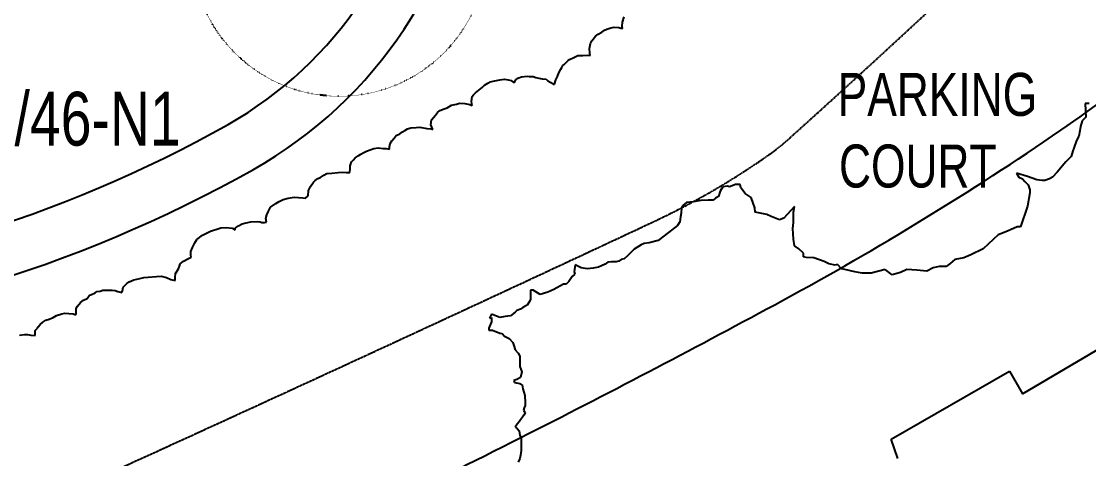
# Model space of a CAD drawing. Header units: millimetres. Extents: x 4912249 to 5235068, y 4796975 to 5005561.
# Drawn here: x 5096107 to 5120934, y 4956079 to 4966247 of the extents above; entities that cross this region are included whole.
import ezdxf

# ---------------------------------------------------------------- set-up
doc = ezdxf.new("R2010")
doc.units = ezdxf.units.MM
doc.linetypes.add('7715_SP01$0$ACAD_ISO07W100', pattern=[3, 0, -3])
doc.linetypes.add('7715_SP01$0$DASHED', pattern=[19.05, 12.7, -6.35])
for name, color, linetype in [('7715_SP01$0$A941G_trees', 3, 'Continuous'), ('7715_SP01$0$BANK', 7, 'Continuous'), ('7715_SP01$0$CHANNEL', 2, 'Continuous'), ('7715_SP01$0$Trees_removed', 1, '7715_SP01$0$ACAD_ISO07W100')]:
    doc.layers.add(name, color=color, linetype=linetype)
doc.layers.add('7715_SP01$0$Footpaths', color=7, linetype='Continuous', plot=False)
doc.layers.add('7715_SP01$0$Text & Dims', color=7, linetype='Continuous', plot=False)
doc.styles.add('7715_SP01$0$TITLE', font='ARIALN.TTF', dxfattribs={"width": 0.9})

msp = doc.modelspace()

# ---------------------------------------------------------------- linework, layer by layer
at = {"layer": '7715_SP01$0$A941G_trees'}
for p, q in [((5110093, 4966227), (5110133, 4966352)), ((5109723, 4966067), (5109821, 4966098)), ((5109821, 4966098), (5109897, 4966111)), ((5109897, 4966111), (5110008, 4966102)), ((5110008, 4966102), (5110048, 4966089)), ((5110048, 4966089), (5110093, 4966084)), ((5110084, 4966138), (5110093, 4966227)), ((5110093, 4966084), (5110084, 4966138)), ((5109376, 4965797), (5109461, 4965903)), ((5109461, 4965903), (5109522, 4965946)), ((5109522, 4965946), (5109607, 4965995)), ((5109607, 4965995), (5109669, 4966040)), ((5109669, 4966040), (5109723, 4966067)), ((5109325, 4965616), (5109350, 4965732)), ((5109330, 4965505), (5109325, 4965616)), ((5109350, 4965732), (5109376, 4965797)), ((5108786, 4965294), (5108826, 4965339)), ((5108826, 4965339), (5108856, 4965359)), ((5108856, 4965359), (5108957, 4965405)), ((5108957, 4965405), (5109053, 4965450)), ((5109053, 4965450), (5109169, 4965455)), ((5109169, 4965455), (5109265, 4965460)), ((5109265, 4965460), (5109340, 4965455)), ((5109340, 4965455), (5109330, 4965505)), ((5108611, 4965049), (5108660, 4965138)), ((5108660, 4965138), (5108680, 4965173)), ((5108680, 4965173), (5108700, 4965218)), ((5108700, 4965218), (5108735, 4965243)), ((5108735, 4965243), (5108786, 4965294)), ((5106961, 4964812), (5107012, 4964841)), ((5107012, 4964841), (5107081, 4964858)), ((5107081, 4964858), (5107235, 4964886)), ((5107235, 4964886), (5107349, 4964900)), ((5107349, 4964900), (5107431, 4964889)), ((5107431, 4964889), (5107499, 4964871)), ((5107499, 4964871), (5107549, 4964836)), ((5107549, 4964836), (5107574, 4964814)), ((5107574, 4964814), (5107613, 4964886)), ((5107613, 4964886), (5107659, 4964928)), ((5107659, 4964928), (5107745, 4964957)), ((5107745, 4964957), (5107870, 4964975)), ((5107870, 4964975), (5107920, 4964967)), ((5107920, 4964967), (5108016, 4964964)), ((5108016, 4964964), (5108073, 4964939)), ((5108073, 4964939), (5108144, 4964925)), ((5108144, 4964925), (5108219, 4964914)), ((5108219, 4964914), (5108312, 4964900)), ((5108312, 4964900), (5108354, 4964864)), ((5108354, 4964864), (5108422, 4964825)), ((5108508, 4964789), (5108540, 4964886)), ((5108540, 4964886), (5108575, 4964967)), ((5108575, 4964967), (5108611, 4965049)), ((5106628, 4964537), (5106673, 4964582)), ((5106673, 4964582), (5106829, 4964709)), ((5106829, 4964709), (5106880, 4964760)), ((5106880, 4964760), (5106961, 4964812)), ((5108422, 4964825), (5108476, 4964789)), ((5108476, 4964789), (5108508, 4964789)), ((5106226, 4964324), (5106300, 4964342)), ((5106300, 4964342), (5106421, 4964336)), ((5106421, 4964336), (5106541, 4964313)), ((5106582, 4964387), (5106593, 4964502)), ((5106593, 4964290), (5106582, 4964387)), ((5106593, 4964502), (5106628, 4964537)), ((5120946, 4964334), (5120855, 4964334)), ((5120855, 4964334), (5120871, 4964020)), ((5105743, 4964066), (5105789, 4964129)), ((5105789, 4964129), (5105841, 4964175)), ((5105841, 4964175), (5105944, 4964215)), ((5105944, 4964215), (5106013, 4964238)), ((5106013, 4964238), (5106111, 4964301)), ((5106111, 4964301), (5106226, 4964324)), ((5106541, 4964313), (5106593, 4964290)), ((5105629, 4963844), (5105645, 4963957)), ((5105682, 4963734), (5105629, 4963844)), ((5105645, 4963957), (5105743, 4964066)), ((5120782, 4963931), (5120744, 4963804)), ((5120871, 4964020), (5120782, 4963931)), ((5104777, 4963532), (5104825, 4963592)), ((5104825, 4963592), (5104911, 4963629)), ((5104911, 4963629), (5104976, 4963674)), ((5104976, 4963674), (5105024, 4963706)), ((5105024, 4963706), (5105093, 4963747)), ((5105093, 4963747), (5105170, 4963767)), ((5105170, 4963767), (5105288, 4963775)), ((5105288, 4963775), (5105373, 4963787)), ((5105373, 4963787), (5105536, 4963755)), ((5105536, 4963755), (5105637, 4963747)), ((5105637, 4963747), (5105682, 4963734)), ((5120731, 4963703), (5120706, 4963576)), ((5120744, 4963804), (5120731, 4963703)), ((5104671, 4963329), (5104683, 4963410)), ((5104683, 4963410), (5104724, 4963471)), ((5104724, 4963471), (5104777, 4963532)), ((5120655, 4963474), (5120591, 4963297)), ((5120706, 4963576), (5120655, 4963474)), ((5103875, 4963073), (5103940, 4963122)), ((5103940, 4963122), (5104001, 4963158)), ((5104001, 4963158), (5104062, 4963191)), ((5104062, 4963191), (5104135, 4963231)), ((5104135, 4963231), (5104220, 4963256)), ((5104220, 4963256), (5104310, 4963292)), ((5104310, 4963292), (5104407, 4963309)), ((5104407, 4963309), (5104525, 4963292)), ((5104525, 4963292), (5104594, 4963292)), ((5104594, 4963292), (5104671, 4963272)), ((5104671, 4963272), (5104671, 4963329)), ((5120528, 4963106), (5120401, 4962979)), ((5120566, 4963233), (5120528, 4963106)), ((5120591, 4963297), (5120566, 4963233)), ((5103756, 4962890), (5103790, 4962980)), ((5103756, 4962823), (5103756, 4962890)), ((5103790, 4962980), (5103834, 4963029)), ((5103834, 4963029), (5103875, 4963073)), ((5120401, 4962979), (5120198, 4962738)), ((5103001, 4962591), (5103067, 4962616)), ((5103067, 4962616), (5103142, 4962674)), ((5103142, 4962674), (5103217, 4962707)), ((5103217, 4962707), (5103333, 4962716)), ((5103333, 4962716), (5103474, 4962732)), ((5103474, 4962732), (5103582, 4962740)), ((5103582, 4962740), (5103673, 4962732)), ((5103673, 4962732), (5103748, 4962732)), ((5103748, 4962732), (5103756, 4962823)), ((5119512, 4962637), (5119258, 4962713)), ((5119258, 4962713), (5119309, 4962624)), ((5119309, 4962624), (5119398, 4962586)), ((5119728, 4962561), (5119512, 4962637)), ((5120096, 4962624), (5120020, 4962586)), ((5120198, 4962738), (5120096, 4962624)), ((5102785, 4962317), (5102834, 4962409)), ((5102834, 4962409), (5102901, 4962508)), ((5102901, 4962508), (5102942, 4962550)), ((5102942, 4962550), (5103001, 4962591)), ((5112421, 4962401), (5112365, 4962302)), ((5112534, 4962415), (5112421, 4962401)), ((5112576, 4962401), (5112534, 4962415)), ((5112716, 4962457), (5112576, 4962401)), ((5112829, 4962457), (5112716, 4962457)), ((5112843, 4962372), (5112829, 4962457)), ((5112941, 4962246), (5112843, 4962372)), ((5119398, 4962586), (5119448, 4962523)), ((5119448, 4962523), (5119525, 4962447)), ((5119525, 4962447), (5119563, 4962333)), ((5119855, 4962548), (5119728, 4962561)), ((5119918, 4962548), (5119855, 4962548)), ((5120020, 4962586), (5119918, 4962548)), ((5102104, 4962060), (5102195, 4962102)), ((5102195, 4962102), (5102311, 4962135)), ((5102311, 4962135), (5102452, 4962160)), ((5102452, 4962160), (5102652, 4962143)), ((5102652, 4962143), (5102718, 4962135)), ((5102718, 4962135), (5102776, 4962193)), ((5102776, 4962193), (5102785, 4962317)), ((5112253, 4962134), (5112197, 4962092)), ((5112323, 4962176), (5112253, 4962134)), ((5112365, 4962302), (5112323, 4962176)), ((5113082, 4962148), (5112941, 4962246)), ((5113166, 4961910), (5113082, 4962148)), ((5119563, 4962256), (5119512, 4961952)), ((5119563, 4962333), (5119563, 4962256)), ((5101846, 4961819), (5101904, 4961927)), ((5101904, 4961927), (5102029, 4962010)), ((5102029, 4962010), (5102104, 4962060)), ((5111466, 4961910), (5111452, 4961783)), ((5111494, 4961966), (5111466, 4961910)), ((5111579, 4962036), (5111494, 4961966)), ((5111733, 4962050), (5111579, 4962036)), ((5111916, 4962078), (5111733, 4962050)), ((5112084, 4962092), (5111916, 4962078)), ((5112197, 4962092), (5112084, 4962092)), ((5113180, 4961811), (5113166, 4961910)), ((5114093, 4961938), (5113840, 4961671)), ((5114065, 4961811), (5114093, 4961938)), ((5119512, 4961952), (5119347, 4961470)), ((5101796, 4961662), (5101821, 4961745)), ((5101813, 4961579), (5101796, 4961662)), ((5101821, 4961745), (5101846, 4961819)), ((5111438, 4961699), (5111424, 4961587)), ((5111452, 4961783), (5111438, 4961699)), ((5113447, 4961755), (5113180, 4961811)), ((5113545, 4961713), (5113447, 4961755)), ((5113742, 4961629), (5113545, 4961713)), ((5113840, 4961671), (5113742, 4961629)), ((5114065, 4961573), (5114065, 4961811)), ((5100426, 4961330), (5100509, 4961371)), ((5100509, 4961371), (5100700, 4961429)), ((5100700, 4961429), (5100750, 4961446)), ((5100750, 4961446), (5100874, 4961454)), ((5100874, 4961454), (5101015, 4961438)), ((5101015, 4961438), (5101082, 4961396)), ((5101082, 4961396), (5101090, 4961446)), ((5101090, 4961446), (5101157, 4961496)), ((5101157, 4961496), (5101240, 4961537)), ((5101240, 4961537), (5101339, 4961562)), ((5101339, 4961562), (5101447, 4961587)), ((5101447, 4961587), (5101589, 4961595)), ((5101589, 4961595), (5101663, 4961587)), ((5101663, 4961587), (5101705, 4961571)), ((5101705, 4961571), (5101763, 4961571)), ((5101763, 4961571), (5101813, 4961579)), ((5111298, 4961447), (5111157, 4961334)), ((5111368, 4961503), (5111298, 4961447)), ((5111424, 4961587), (5111368, 4961503)), ((5114051, 4961433), (5114065, 4961573)), ((5114065, 4961180), (5114051, 4961433)), ((5119004, 4961356), (5118826, 4961280)), ((5119182, 4961432), (5119004, 4961356)), ((5119271, 4961470), (5119182, 4961432)), ((5119347, 4961470), (5119271, 4961470)), ((5100143, 4961098), (5100193, 4961172)), ((5100193, 4961172), (5100318, 4961272)), ((5100318, 4961272), (5100426, 4961330)), ((5110919, 4961152), (5110708, 4961096)), ((5111031, 4961236), (5110919, 4961152)), ((5111157, 4961334), (5111031, 4961236)), ((5114093, 4961026), (5114065, 4961180)), ((5118826, 4961280), (5118483, 4960961)), ((5100052, 4960898), (5100085, 4960990)), ((5100052, 4960807), (5100052, 4960898)), ((5100085, 4960990), (5100143, 4961098)), ((5110362, 4960948), (5110265, 4960851)), ((5110525, 4961054), (5110362, 4960948)), ((5110596, 4961082), (5110525, 4961054)), ((5110708, 4961096), (5110596, 4961082)), ((5114191, 4960956), (5114093, 4961026)), ((5114303, 4960857), (5114191, 4960956)), ((5118483, 4960961), (5118195, 4960817)), ((5099803, 4960608), (5099877, 4960674)), ((5099877, 4960674), (5099977, 4960724)), ((5099977, 4960724), (5100060, 4960766)), ((5100060, 4960766), (5100052, 4960807)), ((5109753, 4960644), (5109684, 4960602)), ((5109836, 4960657), (5109753, 4960644)), ((5109946, 4960657), (5109836, 4960657)), ((5110002, 4960671), (5109946, 4960657)), ((5110057, 4960713), (5110002, 4960671)), ((5110126, 4960727), (5110057, 4960713)), ((5110209, 4960796), (5110126, 4960727)), ((5110265, 4960851), (5110209, 4960796)), ((5114303, 4960773), (5114303, 4960857)), ((5114360, 4960759), (5114303, 4960773)), ((5114542, 4960745), (5114360, 4960759)), ((5114781, 4960661), (5114542, 4960745)), ((5114893, 4960605), (5114781, 4960661)), ((5117710, 4960620), (5117621, 4960548)), ((5117818, 4960709), (5117710, 4960620)), ((5118034, 4960745), (5117818, 4960709)), ((5118195, 4960817), (5118034, 4960745)), ((5099682, 4960288), (5099694, 4960382)), ((5099694, 4960382), (5099764, 4960494)), ((5099764, 4960494), (5099786, 4960558)), ((5099786, 4960558), (5099803, 4960608)), ((5108978, 4960367), (5108922, 4960312)), ((5108992, 4960588), (5108964, 4960423)), ((5108964, 4960423), (5108978, 4960367)), ((5109130, 4960519), (5108992, 4960588)), ((5109268, 4960492), (5109130, 4960519)), ((5109407, 4960505), (5109268, 4960492)), ((5109531, 4960533), (5109407, 4960505)), ((5109601, 4960561), (5109531, 4960533)), ((5109684, 4960602), (5109601, 4960561)), ((5115034, 4960577), (5114893, 4960605)), ((5115090, 4960591), (5115034, 4960577)), ((5115188, 4960493), (5115090, 4960591)), ((5115259, 4960479), (5115188, 4960493)), ((5115497, 4960422), (5115259, 4960479)), ((5115666, 4960394), (5115497, 4960422)), ((5115877, 4960394), (5115666, 4960394)), ((5116202, 4960476), (5115877, 4960394)), ((5116363, 4960351), (5116202, 4960476)), ((5116561, 4960404), (5116363, 4960351)), ((5116705, 4960476), (5116561, 4960404)), ((5116938, 4960458), (5116705, 4960476)), ((5117172, 4960440), (5116938, 4960458)), ((5117315, 4960512), (5117172, 4960440)), ((5117459, 4960548), (5117315, 4960512)), ((5117621, 4960548), (5117459, 4960548)), ((5098478, 4960065), (5098561, 4960153)), ((5098561, 4960153), (5098619, 4960189)), ((5098619, 4960189), (5098725, 4960236)), ((5098725, 4960236), (5098860, 4960265)), ((5098860, 4960265), (5098960, 4960288)), ((5098960, 4960288), (5099054, 4960300)), ((5099054, 4960300), (5099248, 4960312)), ((5099248, 4960312), (5099371, 4960324)), ((5099371, 4960324), (5099483, 4960288)), ((5099483, 4960288), (5099582, 4960241)), ((5099582, 4960241), (5099682, 4960218)), ((5099682, 4960218), (5099682, 4960288)), ((5108715, 4960132), (5108494, 4960008)), ((5108784, 4960132), (5108715, 4960132)), ((5108839, 4960201), (5108784, 4960132)), ((5108922, 4960312), (5108839, 4960201)), ((5097638, 4959801), (5097691, 4959878)), ((5097691, 4959878), (5097721, 4959889)), ((5097721, 4959889), (5097821, 4959936)), ((5097821, 4959936), (5097862, 4959966)), ((5097862, 4959966), (5097944, 4959972)), ((5097944, 4959972), (5098003, 4959995)), ((5098003, 4959995), (5098132, 4959995)), ((5098132, 4959995), (5098220, 4959995)), ((5098220, 4959995), (5098290, 4959989)), ((5098290, 4959989), (5098349, 4959966)), ((5098349, 4959966), (5098443, 4959942)), ((5098443, 4959942), (5098461, 4959983)), ((5098461, 4959983), (5098478, 4960065)), ((5108009, 4959994), (5107954, 4959994)), ((5107954, 4959994), (5107954, 4959897)), ((5107954, 4959897), (5107954, 4959856)), ((5108175, 4959897), (5108009, 4959994)), ((5108355, 4959953), (5108175, 4959897)), ((5108494, 4960008), (5108355, 4959953)), ((5097380, 4959573), (5097415, 4959625)), ((5097415, 4959625), (5097480, 4959708)), ((5097480, 4959708), (5097550, 4959766)), ((5097550, 4959766), (5097638, 4959801)), ((5107871, 4959648), (5107774, 4959593)), ((5107926, 4959731), (5107871, 4959648)), ((5107954, 4959787), (5107926, 4959731)), ((5107954, 4959856), (5107954, 4959787)), ((5096846, 4959361), (5096928, 4959408)), ((5096928, 4959408), (5097051, 4959444)), ((5097051, 4959444), (5097116, 4959461)), ((5097116, 4959461), (5097210, 4959455)), ((5097210, 4959455), (5097310, 4959444)), ((5097310, 4959444), (5097374, 4959426)), ((5097374, 4959426), (5097386, 4959455)), ((5097386, 4959455), (5097380, 4959573)), ((5107041, 4959441), (5106999, 4959344)), ((5107234, 4959358), (5107041, 4959441)), ((5107359, 4959386), (5107234, 4959358)), ((5107483, 4959400), (5107359, 4959386)), ((5107594, 4959483), (5107483, 4959400)), ((5107636, 4959524), (5107594, 4959483)), ((5107719, 4959552), (5107636, 4959524)), ((5107774, 4959593), (5107719, 4959552)), ((5096481, 4959109), (5096499, 4959144)), ((5096499, 4959144), (5096546, 4959197)), ((5096546, 4959197), (5096605, 4959250)), ((5096605, 4959250), (5096675, 4959297)), ((5096675, 4959297), (5096752, 4959320)), ((5096752, 4959320), (5096846, 4959361)), ((5106999, 4959151), (5106985, 4959109)), ((5106999, 4959344), (5107041, 4959358)), ((5107041, 4959261), (5106999, 4959151)), ((5107041, 4959358), (5107041, 4959261)), ((5096065, 4958951), (5096182, 4958963)), ((5096182, 4958963), (5096252, 4958968)), ((5096252, 4958968), (5096329, 4958951)), ((5096329, 4958951), (5096429, 4958939)), ((5096429, 4959056), (5096481, 4959109)), ((5096429, 4959004), (5096429, 4959056)), ((5096429, 4958939), (5096429, 4959004)), ((5106985, 4959109), (5106985, 4959068)), ((5106985, 4959068), (5107068, 4959068)), ((5107068, 4959068), (5107234, 4958999)), ((5107234, 4958999), (5107290, 4958985)), ((5107290, 4958985), (5107345, 4958930)), ((5107345, 4958930), (5107456, 4958874)), ((5107456, 4958874), (5107539, 4958778)), ((5107539, 4958778), (5107566, 4958709)), ((5107566, 4958709), (5107594, 4958612)), ((5107594, 4958612), (5107663, 4958529)), ((5107663, 4958529), (5107705, 4958460)), ((5107705, 4958460), (5107705, 4958322)), ((5107705, 4958322), (5107705, 4958225)), ((5107705, 4958225), (5107746, 4958100)), ((5107636, 4957921), (5107566, 4957893)), ((5107566, 4957893), (5107580, 4957852)), ((5107719, 4957962), (5107636, 4957921)), ((5107746, 4958100), (5107719, 4957962)), ((5107580, 4957852), (5107705, 4957824)), ((5107705, 4957824), (5107760, 4957796)), ((5107760, 4957796), (5107774, 4957700)), ((5107774, 4957700), (5107815, 4957548)), ((5107815, 4957548), (5107823, 4957385)), ((5107823, 4957385), (5107823, 4957318)), ((5107804, 4957261), (5107785, 4957203)), ((5107785, 4957203), (5107823, 4957146)), ((5107823, 4957146), (5107795, 4957089)), ((5107823, 4957318), (5107804, 4957261)), ((5107689, 4956936), (5107641, 4956878)), ((5107718, 4956983), (5107689, 4956936)), ((5107766, 4957041), (5107718, 4956983)), ((5107795, 4957089), (5107766, 4957041)), ((5107641, 4956878), (5107594, 4956811)), ((5107594, 4956811), (5107641, 4956783)), ((5107641, 4956783), (5107689, 4956725)), ((5107689, 4956725), (5107699, 4956620)), ((5107699, 4956620), (5107737, 4956563)), ((5107737, 4956563), (5107737, 4956515)), ((5107737, 4956515), (5107737, 4956420)), ((5107737, 4956420), (5107737, 4956343)), ((5107718, 4956161), (5107699, 4956085)), ((5107737, 4956267), (5107718, 4956161)), ((5107737, 4956343), (5107737, 4956267)), ((5107699, 4956085), (5107661, 4955999))]:
    msp.add_line(p, q, dxfattribs=at)
at = {"layer": '7715_SP01$0$BANK', "linetype": '7715_SP01$0$DASHED'}
for centre, radius, start, end in [((4923765, 5174929), 284377, 311.97878, 312.90236), ((5110528, 4967353), 5150, 305.1115, 311.9788), ((5103336, 4977582), 17654, 295.1016, 305.1115), ((4578087, 6098787), 1255793, 293.916236, 295.101589)]:
    msp.add_arc(centre, radius, start, end, dxfattribs=at)
at = {"layer": '7715_SP01$0$CHANNEL'}
for p, q in [((5119398, 4957585, 100207), (5126166, 4961589, 100053)), ((5116340, 4956530, 100338), (5119089, 4958109, 100243)), ((5119089, 4958109, 100243), (5119398, 4957585, 100207)), ((5116497, 4956079, 100299), (5116340, 4956530, 100338))]:
    msp.add_line(p, q, dxfattribs=at)
for centre, radius, start, end in [((5096063, 4999002), 42800, 304.4676, 312.3066), ((5079564, 5023038), 71954, 298.4237, 304.46761), ((4994108, 5180929), 251488, 296.90802, 298.4237), ((4966557, 5235216), 312365, 295.54805, 296.90802)]:
    msp.add_arc(centre, radius, start, end, dxfattribs=at)
at = {"layer": '7715_SP01$0$Footpaths'}
for centre, radius, start, end in [((5096504, 4971695), 9000, 299.356, 353.6752), ((5096504, 4971695), 10200, 299.356, 353.6752), ((5086210, 4989998), 30000, 248.6601, 299.356), ((5086210, 4989998), 31200, 247.5085, 299.356)]:
    msp.add_arc(centre, radius, start, end, dxfattribs=at)
at = {"layer": '7715_SP01$0$Trees_removed', "ltscale": 0.4}
msp.add_circle((5103505, 4967941, 105667), 3436, dxfattribs=at)

# ---------------------------------------------------------------- texts
at = {"layer": '7715_SP01$0$Text & Dims', "color": 3, "lineweight": -3, "style": '7715_SP01$0$TITLE', "width": 0.9}
for s, height, p in [('PARKING ', 1000, (5115097, 4964049)), ('Plots 45/46-N1', 1250, (5091291, 4963358, 105667)), ('COURT', 1000, (5115127, 4962383))]:
    msp.add_text(s, height=height, rotation=0, dxfattribs=at).set_placement(p)

doc.saveas('drawing.dxf')
